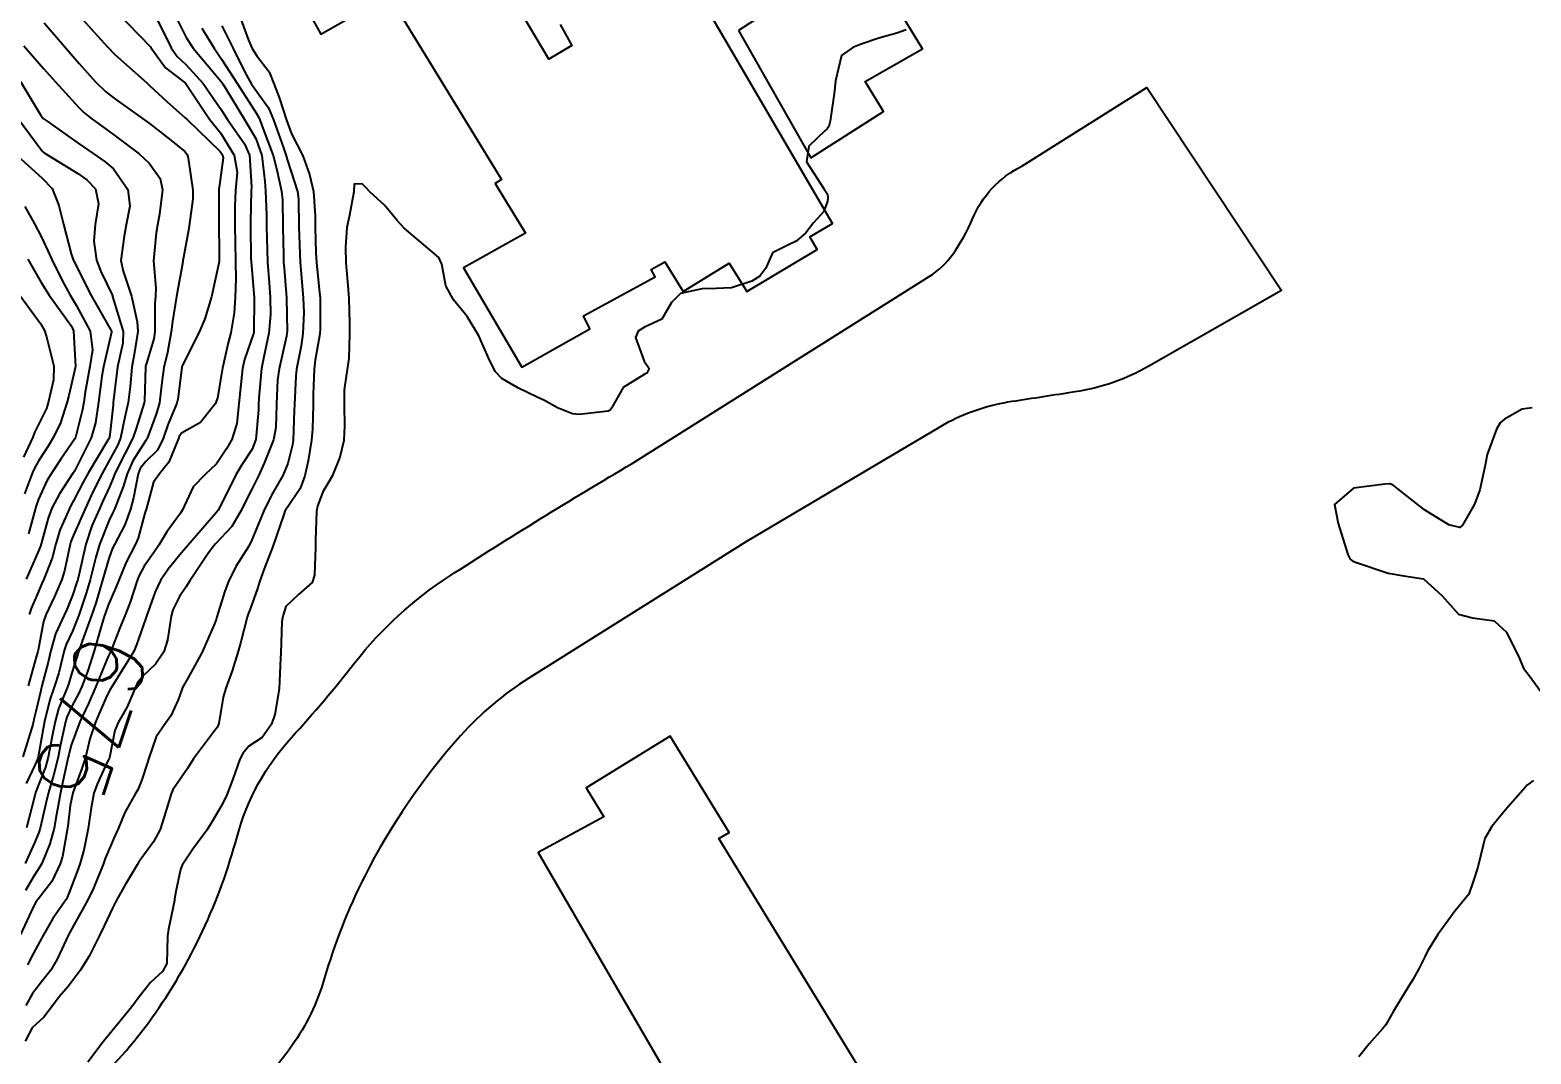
# Model space of a CAD drawing. Header units: metres. Extents: x 298520 to 308411, y 7433745 to 7450750.
# Drawn here: x 300527.9 to 300612.4, y 7446898.4 to 7446956.1 of the extents above; entities that cross this region are included whole.
import ezdxf
from ezdxf.enums import TextEntityAlignment as Align

# ---------------------------------------------------------------- set-up
doc = ezdxf.new("R2010")
doc.units = ezdxf.units.M
doc.header["$LTSCALE"] = 10
for name, color, linetype in [('Cotas', 45, 'Continuous'), ('Curvas de Nivel 1m', 11, 'Continuous'), ('Curvas de Nivel 5m', 15, 'Continuous'), ('Edificações', 30, 'Continuous'), ('Vias Primárias', 230, 'Continuous')]:
    doc.layers.add(name, color=color, linetype=linetype)
doc.styles.add('Style-STANDARD', font='STANDARD.shx')

msp = doc.modelspace()

# ---------------------------------------------------------------- linework, layer by layer
at = {"layer": 'Curvas de Nivel 1m', "flags": 128}
for points, elevation in [([(300536.016, 7446957.071), (300536.722, 7446955.654), (300537.118, 7446955.056), (300538.694, 7446953.165), (300538.783, 7446953.039), (300538.933, 7446952.795), (300540.01, 7446951.027), (300540.657, 7446949.96), (300540.993, 7446949.015), (300541.163, 7446947.546), (300541.199, 7446947.011), (300541.248, 7446945.649), (300541.25, 7446945.01), (300541.266, 7446944.337), (300541.31, 7446943.009), (300541.399, 7446941.845), (300541.459, 7446941.006), (300541.48, 7446940.064), (300541.388, 7446939.007), (300541.072, 7446937.575), (300540.965, 7446937.013), (300540.821, 7446935.35), (300540.805, 7446935.015), (300540.795, 7446934.698), (300540.648, 7446933.017), (300540.448, 7446932.482), (300539.858, 7446931.607), (300539.527, 7446931.029), (300539.16, 7446930.294), (300538.522, 7446929.039), (300538.478, 7446928.963), (300538.401, 7446928.876), (300536.821, 7446927.063), (300536.378, 7446926.537), (300535.717, 7446925.729), (300535.281, 7446925.081), (300534.984, 7446924.453), (300534.5, 7446923.088), (300534.458, 7446922.962), (300534.328, 7446922.591), (300533.94, 7446921.47), (300533.772, 7446921.095), (300533.215, 7446920.19), (300532.546, 7446919.107), (300532.449, 7446918.95), (300532.286, 7446918.632), (300531.813, 7446917.573), (300531.617, 7446917.12), (300531.311, 7446916.181), (300531.07, 7446915.128), (300530.863, 7446914.501), (300530.355, 7446913.138), (300530.206, 7446912.419), (300530.068, 7446911.268), (300530.051, 7446911.141), (300529.761, 7446909.56), (300529.643, 7446909.145), (300529.159, 7446908.149), (300528.397, 7446907.157), (300528.285, 7446907.015), (300528.139, 7446906.743), (300527.394, 7446905.171)], 674), ([(300532.794, 7446957.109), (300534.713, 7446955.122), (300534.735, 7446955.09), (300535.559, 7446953.934), (300536.693, 7446953.069), (300536.722, 7446953.03), (300538.048, 7446951.046), (300538.662, 7446950.279), (300539.43, 7446949.032), (300539.591, 7446948.073), (300539.508, 7446947.031), (300539.471, 7446946.175), (300539.47, 7446945.031), (300539.476, 7446944.145), (300539.502, 7446943.031), (300539.521, 7446942.073), (300539.486, 7446941.031), (300539.42, 7446940.151), (300539.232, 7446939.033), (300539.092, 7446938.46), (300538.773, 7446937.037), (300538.734, 7446936.804), (300538.486, 7446935.374), (300538.387, 7446935.041), (300537.537, 7446933.984), (300536.457, 7446933.375), (300536.327, 7446933.199), (300536.286, 7446933.072), (300535.76, 7446931.756), (300535.217, 7446931.082), (300534.895, 7446930.617), (300534.476, 7446929.089), (300534.452, 7446929.04), (300534.401, 7446928.877), (300534.016, 7446927.464), (300533.861, 7446927.095), (300533.354, 7446926.12), (300532.94, 7446925.104), (300532.776, 7446924.686), (300532.342, 7446923.696), (300532.187, 7446923.26), (300532.135, 7446923.113), (300532.04, 7446922.824), (300531.544, 7446921.122), (300531.185, 7446920.01), (300530.86, 7446919.131), (300530.681, 7446918.74), (300530.275, 7446917.976), (300530.008, 7446917.402), (300529.934, 7446917.143), (300529.639, 7446915.756), (300529.521, 7446915.147), (300529.267, 7446914.11), (300528.981, 7446913.152), (300528.827, 7446912.534), (300528.514, 7446911.157), (300528.437, 7446910.911), (300528.185, 7446910.321), (300527.666, 7446909.168)], 676), ([(300539.663, 7446957.031), (300540.243, 7446955.502), (300540.448, 7446955.023), (300540.709, 7446954.619), (300541.399, 7446953.708), (300541.684, 7446953.005), (300541.962, 7446952.278), (300542.376, 7446950.994), (300542.662, 7446950.231), (300543.295, 7446948.983), (300543.674, 7446947.938), (300543.884, 7446946.977), (300543.981, 7446945.604), (300543.987, 7446944.976), (300544.03, 7446943.527), (300544.066, 7446942.975), (300544.238, 7446941.291), (300544.261, 7446940.973), (300544.272, 7446939.227), (300544.253, 7446938.973), (300543.995, 7446937.488), (300543.928, 7446936.976), (300543.882, 7446935.583), (300543.87, 7446934.976), (300543.836, 7446933.602), (300543.787, 7446932.977), (300543.596, 7446931.824), (300543.41, 7446930.98), (300543.142, 7446930.263), (300542.406, 7446929.184), (300542.324, 7446929.071), (300542.285, 7446928.992), (300542.217, 7446928.809), (300541.597, 7446927.002), (300541.108, 7446925.747), (300540.854, 7446925.013), (300540.74, 7446924.631), (300540.341, 7446923.527), (300540.204, 7446923.152), (300540.165, 7446923.022), (300539.78, 7446921.564), (300539.64, 7446921.027), (300539.325, 7446920.007), (300538.95, 7446919.033), (300538.805, 7446918.515), (300538.574, 7446917.037), (300538.479, 7446916.819), (300538.258, 7446916.559), (300537.135, 7446915.057), (300536.795, 7446914.501), (300536.222, 7446913.671), (300535.977, 7446913.312), (300535.877, 7446913.073), (300535.495, 7446911.782), (300535.256, 7446911.079), (300534.896, 7446910.372), (300534.176, 7446909.396), (300534.045, 7446909.221), (300533.965, 7446909.092), (300533.294, 7446907.96), (300532.806, 7446907.103), (300532.589, 7446906.655), (300532.129, 7446905.695), (300531.848, 7446905.114), (300531.276, 7446903.952), (300530.77, 7446903.13), (300530.084, 7446902.239), (300529.575, 7446901.648), (300529.205, 7446901.149), (300528.714, 7446900.506), (300528.06, 7446899.906), (300527.667, 7446899.166)], 671), ([(300528.736, 7446956.472), (300529.886, 7446955.148), (300530.709, 7446954.189), (300531.651, 7446953.126), (300532.183, 7446952.613), (300532.684, 7446952.208), (300534.268, 7446951.094), (300534.669, 7446950.8), (300535.859, 7446949.867), (300536.645, 7446949.228), (300536.787, 7446949.059), (300536.838, 7446948.861), (300537.094, 7446947.055), (300537.098, 7446946.575), (300536.894, 7446945.057), (300536.855, 7446944.801), (300536.576, 7446943.271), (300536.541, 7446943.093), (300536.54, 7446943.06), (300536.535, 7446943.023), (300536.187, 7446941.074), (300535.951, 7446939.657), (300535.879, 7446939.076), (300535.676, 7446937.914), (300535.478, 7446937.08), (300535.352, 7446936.224), (300535.219, 7446935.083), (300535.056, 7446934.502), (300534.529, 7446933.089), (300534.501, 7446933.041), (300534.452, 7446932.97), (300533.72, 7446931.817), (300533.404, 7446931.1), (300533.173, 7446930.351), (300532.684, 7446929.107), (300532.595, 7446928.914), (300532.397, 7446928.488), (300531.851, 7446927.118), (300531.646, 7446926.392), (300531.321, 7446925.126), (300531.104, 7446924.377), (300530.694, 7446923.135), (300530.324, 7446922.233), (300529.979, 7446921.48), (300529.869, 7446921.144), (300529.551, 7446919.897), (300529.316, 7446919.15), (300529.06, 7446918.373), (300528.759, 7446917.155), (300528.677, 7446916.737), (300528.395, 7446915.158), (300528.361, 7446915.039), (300528.237, 7446914.741), (300527.723, 7446913.665)], 678), ([(300530.74, 7446956.843), (300531.543, 7446955.939), (300532.296, 7446955.116), (300532.717, 7446954.698), (300534.521, 7446953.092), (300534.691, 7446952.934), (300535.646, 7446952.039), (300536.674, 7446951.133), (300536.756, 7446951.059), (300538.646, 7446949.24), (300538.78, 7446949.039), (300538.807, 7446948.873), (300538.627, 7446947.492), (300538.563, 7446947.101), (300538.559, 7446947.041), (300538.573, 7446945.07), (300538.571, 7446945.04), (300538.582, 7446943.623), (300538.582, 7446943.04), (300538.572, 7446942.949), (300538.154, 7446941.046), (300537.778, 7446939.807), (300537.45, 7446939.056), (300536.504, 7446937.178), (300536.479, 7446937.095), (300536.476, 7446937.07), (300536.256, 7446935.301), (300536.195, 7446935.073), (300535.7, 7446933.842), (300535.429, 7446933.08), (300535.104, 7446932.425), (300534.44, 7446931.773), (300534.136, 7446931.393), (300534.02, 7446931.094), (300533.77, 7446929.739), (300533.596, 7446929.098), (300533.268, 7446928.227), (300532.69, 7446927.107), (300532.584, 7446926.905), (300532.375, 7446926.318), (300532.024, 7446925.115), (300531.645, 7446923.819), (300531.407, 7446923.124), (300530.869, 7446921.683), (300530.679, 7446921.135), (300530.3, 7446919.891), (300530.132, 7446919.304), (300530.073, 7446919.142), (300529.55, 7446917.871), (300529.345, 7446917.149), (300529.163, 7446916.242), (300528.957, 7446915.153), (300528.805, 7446914.583), (300528.251, 7446913.16), (300528.241, 7446913.132), (300528.211, 7446912.99), (300527.747, 7446911.167)], 677), ([(300538.732, 7446956.31), (300539.365, 7446955.033), (300540.022, 7446953.705), (300540.409, 7446953.023), (300540.689, 7446952.627), (300541.356, 7446951.686), (300541.64, 7446951.005), (300542.202, 7446949.444), (300542.358, 7446948.994), (300542.42, 7446948.773), (300542.634, 7446948.091), (300542.997, 7446946.986), (300543.057, 7446946.547), (300543.072, 7446944.985), (300543.086, 7446944.495), (300543.147, 7446942.984), (300543.195, 7446942.356), (300543.317, 7446940.982), (300543.343, 7446940.18), (300543.301, 7446938.982), (300543.204, 7446938.295), (300542.937, 7446936.986), (300542.89, 7446936.595), (300542.823, 7446934.987), (300542.812, 7446934.653), (300542.743, 7446932.987), (300542.708, 7446932.73), (300542.44, 7446931.679), (300542.164, 7446930.994), (300541.534, 7446929.885), (300541.094, 7446929.01), (300540.385, 7446927.274), (300540.298, 7446927.107), (300540.245, 7446927.021), (300539.523, 7446925.877), (300539.101, 7446925.033), (300538.896, 7446924.494), (300538.453, 7446923.039), (300538.428, 7446922.943), (300538.329, 7446922.642), (300537.631, 7446921.05), (300536.793, 7446919.558), (300536.524, 7446919.067), (300536.457, 7446918.901), (300536.283, 7446918.378), (300535.87, 7446917.473), (300535.575, 7446917.077), (300535.038, 7446916.299), (300534.623, 7446915.086), (300534.53, 7446914.796), (300534.225, 7446913.865), (300534.002, 7446913.306), (300533.866, 7446913.093), (300533.274, 7446912.027), (300532.898, 7446911.103), (300532.67, 7446910.623), (300532.176, 7446909.445), (300532.051, 7446909.112), (300531.503, 7446907.77), (300531.195, 7446907.124), (300530.123, 7446905.19), (300530.105, 7446905.158), (300530.095, 7446905.14), (300529.474, 7446903.774), (300529.105, 7446903.15), (300528.653, 7446902.588), (300528.08, 7446901.853), (300527.71, 7446901.165)], 672), ([(300537.605, 7446956.176), (300538.301, 7446955.044), (300538.707, 7446954.435), (300539.607, 7446953.031), (300540.676, 7446951.367), (300540.809, 7446951.153), (300540.867, 7446951.017), (300540.993, 7446950.691), (300541.626, 7446949.005), (300541.825, 7446948.193), (300542.085, 7446946.998), (300542.142, 7446946.521), (300542.165, 7446944.997), (300542.196, 7446943.378), (300542.212, 7446942.995), (300542.237, 7446942.663), (300542.365, 7446940.993), (300542.412, 7446939.104), (300542.401, 7446938.992), (300542.372, 7446938.843), (300541.955, 7446936.998), (300541.875, 7446936.378), (300541.81, 7446935), (300541.767, 7446933.697), (300541.635, 7446933.002), (300541.113, 7446931.683), (300540.817, 7446931.014), (300540.692, 7446930.753), (300540.421, 7446930.231), (300540.017, 7446929.415), (300539.828, 7446929.026), (300539.3, 7446928.125), (300538.384, 7446927.145), (300538.283, 7446927.041), (300537.983, 7446926.65), (300536.938, 7446925.061), (300536.706, 7446924.716), (300536.35, 7446924.191), (300535.973, 7446923.44), (300535.875, 7446923.075), (300535.669, 7446921.727), (300535.47, 7446921.078), (300535.005, 7446920.384), (300534.299, 7446919.727), (300534.009, 7446919.38), (300533.866, 7446919.094), (300533.404, 7446917.971), (300532.9, 7446917.104), (300532.712, 7446916.651), (300532.41, 7446915.108), (300532.361, 7446914.989), (300532.238, 7446914.786), (300531.711, 7446913.628), (300531.535, 7446913.12), (300531.38, 7446912.298), (300531.211, 7446911.125), (300530.966, 7446909.914), (300530.749, 7446909.131), (300530.596, 7446908.704), (300530.149, 7446907.527), (300530.032, 7446907.253), (300529.967, 7446907.142), (300529.218, 7446906.063), (300528.695, 7446905.154), (300528.494, 7446904.78), (300528.107, 7446904.082), (300527.796, 7446903.466)], 673), ([(300527.591, 7446955.171), (300528.704, 7446953.907), (300529.374, 7446953.153), (300530.679, 7446951.709), (300530.969, 7446951.429), (300531.34, 7446951.13), (300532.659, 7446950.17), (300534.085, 7446949.096), (300534.638, 7446948.578), (300535.258, 7446947.71), (300535.397, 7446947.078), (300535.229, 7446945.7), (300535.117, 7446945.082), (300535.034, 7446944.646), (300534.893, 7446943.085), (300535.02, 7446941.545), (300534.994, 7446941.086), (300534.959, 7446940.673), (300534.963, 7446939.086), (300534.909, 7446938.696), (300534.506, 7446937.381), (300534.439, 7446937.155), (300534.432, 7446937.091), (300534.379, 7446935.196), (300534.36, 7446935.091), (300533.911, 7446933.646), (300533.716, 7446933.097), (300533.297, 7446932.248), (300532.716, 7446931.107), (300532.636, 7446930.902), (300532.422, 7446930.393), (300532.014, 7446929.511), (300531.84, 7446929.118), (300531.426, 7446928.157), (300531.076, 7446927.13), (300530.699, 7446925.468), (300530.621, 7446925.136), (300530.562, 7446924.935), (300530.35, 7446924.301), (300530.016, 7446923.465), (300529.852, 7446923.145), (300529.378, 7446922.094), (300529.116, 7446921.152), (300528.967, 7446920.493), (300528.608, 7446919.157), (300528.542, 7446918.904), (300528.271, 7446917.709), (300528.162, 7446917.264), (300528.135, 7446917.162), (300528.091, 7446916.992), (300527.541, 7446915.171)], 679), ([(300527.194, 7446951.175), (300528.644, 7446949.238), (300528.733, 7446949.159), (300530.631, 7446947.99), (300531.14, 7446947.645), (300531.625, 7446947.125), (300531.784, 7446946.292), (300531.614, 7446945.125), (300531.531, 7446944.184), (300531.686, 7446943.123), (300531.929, 7446942.482), (300532.553, 7446941.156), (300532.574, 7446941.11), (300532.582, 7446941.08), (300533.176, 7446939.103), (300533.168, 7446938.452), (300532.867, 7446937.106), (300532.816, 7446936.79), (300532.624, 7446935.109), (300532.611, 7446934.978), (300532.461, 7446933.629), (300532.404, 7446933.16), (300532.393, 7446933.111), (300532.318, 7446932.978), (300531.209, 7446931.128), (300530.937, 7446930.621), (300530.41, 7446929.6), (300530.243, 7446929.304), (300530.154, 7446929.143), (300529.621, 7446927.921), (300529.391, 7446927.15), (300529.176, 7446926.351), (300528.719, 7446925.156), (300528.606, 7446924.91), (300528.351, 7446924.339), (300528, 7446923.504), (300527.891, 7446923.167)], 681), ([(300527.02, 7446949.176), (300528.629, 7446947.729), (300529.181, 7446947.154), (300529.569, 7446946.195), (300529.826, 7446945.148), (300530.247, 7446943.474), (300530.375, 7446943.142), (300530.569, 7446942.734), (300531.103, 7446941.676), (300531.388, 7446941.127), (300532.523, 7446939.129), (300532.53, 7446939.11), (300532.522, 7446939.066), (300532.068, 7446937.117), (300531.975, 7446936.595), (300531.799, 7446935.12), (300531.633, 7446933.955), (300531.373, 7446933.126), (300530.434, 7446931.243), (300530.397, 7446931.177), (300530.369, 7446931.141), (300529.594, 7446929.97), (300529.173, 7446929.152), (300528.962, 7446928.597), (300528.562, 7446927.158), (300528.519, 7446927.021), (300528.378, 7446926.667), (300527.714, 7446925.17)], 682), ([(300527.643, 7446946.139), (300528.197, 7446945.164), (300528.592, 7446944.402), (300529.172, 7446943.154), (300529.743, 7446941.966), (300530.194, 7446941.144), (300530.545, 7446940.593), (300531.319, 7446939.128), (300531.448, 7446938.062), (300531.299, 7446937.128), (300531.039, 7446935.683), (300530.964, 7446935.133), (300530.894, 7446934.716), (300530.489, 7446933.139), (300530.452, 7446933.057), (300529.678, 7446931.91), (300529.166, 7446931.153), (300528.891, 7446930.69), (300528.418, 7446929.657), (300528.28, 7446929.296), (300528.238, 7446929.162), (300527.846, 7446927.71)], 683), ([(300527.809, 7446943.168), (300528.56, 7446941.857), (300529.012, 7446941.155), (300530.264, 7446939.406), (300530.39, 7446939.141), (300530.503, 7446937.14), (300530.124, 7446935.506), (300530.032, 7446935.145), (300529.65, 7446933.964), (300529.267, 7446933.152), (300528.955, 7446932.648), (300528.44, 7446931.838), (300528.196, 7446931.401), (300528.084, 7446931.163), (300527.63, 7446929.959)], 684), ([(300612.483, 7446934.811), (300611.921, 7446934.726), (300610.929, 7446934.175), (300610.684, 7446933.965), (300610.467, 7446933.612), (300609.946, 7446932.188), (300609.835, 7446931.578), (300609.546, 7446930.193), (300609.243, 7446929.375), (300608.554, 7446928.208), (300608.402, 7446928.077), (300607.801, 7446928.216), (300606.415, 7446929.056), (300604.924, 7446930.253), (300604.647, 7446930.468), (300604.436, 7446930.528), (300604.184, 7446930.514), (300602.433, 7446930.28), (300601.351, 7446929.358), (300601.562, 7446928.288), (300602.113, 7446926.556), (300602.238, 7446926.281), (300602.381, 7446926.185), (300602.538, 7446926.121), (300604.372, 7446925.508), (300605.259, 7446925.357), (300606.367, 7446925.182), (300607.417, 7446924.219), (300608.343, 7446923.199), (300609.121, 7446922.978), (300610.339, 7446922.826), (300611.043, 7446922.173), (300611.744, 7446920.741), (300611.991, 7446920.163), (300612.307, 7446919.739), (300613.484, 7446918.148)], 669), ([(300612.558, 7446913.828), (300612.227, 7446913.586), (300610.987, 7446912.178), (300610.203, 7446911.234), (300609.817, 7446910.574), (300609.733, 7446910.195), (300609.417, 7446908.955), (300609.179, 7446908.2), (300608.923, 7446907.434), (300608.146, 7446906.488), (300608.021, 7446906.334), (300607.941, 7446906.212), (300607.178, 7446905.174), (300606.592, 7446904.225), (300606.437, 7446903.908), (300606.108, 7446903.235), (300605.739, 7446902.595), (300605.519, 7446902.239), (300604.686, 7446900.858), (300604.342, 7446900.256), (300604.241, 7446900.087), (300604.067, 7446899.858), (300603.306, 7446899.016), (300602.734, 7446898.273)], 669)]:
    msp.add_lwpolyline(points, dxfattribs=dict(at, elevation=elevation))
at = {"layer": 'Curvas de Nivel 5m', "flags": 128}
for points, elevation in [([(300535.018, 7446956.807), (300535.888, 7446955.072), (300536.229, 7446954.588), (300536.704, 7446954.128), (300537.68, 7446953.05), (300538.679, 7446951.617), (300539.058, 7446951.036), (300540.012, 7446949.667), (300540.291, 7446949.024), (300540.401, 7446947.246), (300540.389, 7446947.022), (300540.348, 7446945.28), (300540.347, 7446945.023), (300540.373, 7446943.225), (300540.382, 7446943.022), (300540.553, 7446941.02), (300540.528, 7446939.02), (300540.523, 7446938.989), (300540.005, 7446937.528), (300539.897, 7446937.026), (300539.76, 7446935.758), (300539.692, 7446935.028), (300539.57, 7446933.925), (300539.288, 7446933.032), (300538.991, 7446932.491), (300538.439, 7446931.658), (300537.798, 7446931.05), (300537.117, 7446930.365), (300536.517, 7446929.068), (300536.401, 7446928.871), (300535.638, 7446927.83), (300535.189, 7446927.082), (300534.864, 7446926.599), (300534.371, 7446925.888), (300534.084, 7446925.374), (300533.972, 7446925.094), (300533.571, 7446923.871), (300533.269, 7446923.101), (300533.001, 7446922.428), (300532.482, 7446921.108), (300532.423, 7446920.997), (300532.31, 7446920.773), (300531.649, 7446919.12), (300531.232, 7446918.172), (300530.741, 7446917.133), (300530.25, 7446915.815), (300530.116, 7446915.269), (300530.089, 7446915.142), (300529.749, 7446913.616), (300529.647, 7446913.146), (300529.433, 7446911.915), (300529.297, 7446911.149), (300529.063, 7446910.272), (300528.596, 7446909.156), (300528.442, 7446908.884), (300528.162, 7446908.445), (300527.678, 7446907.639)], 675), ([(300577.241, 7446956.077), (300576.732, 7446955.894), (300575.713, 7446955.615), (300574.723, 7446955.269), (300574.249, 7446955.088), (300573.611, 7446954.627), (300573.267, 7446953.2), (300573.208, 7446952.632), (300572.977, 7446950.937), (300572.89, 7446950.637), (300572.8, 7446950.509), (300572.669, 7446950.396), (300571.779, 7446949.526), (300571.631, 7446948.65), (300572.628, 7446947.11), (300572.822, 7446946.834), (300572.839, 7446946.637), (300572.813, 7446946.444), (300572.611, 7446945.846), (300572.026, 7446945.222), (300571.596, 7446944.65), (300571.064, 7446944.179), (300570.586, 7446943.963), (300569.728, 7446943.522), (300569.358, 7446942.672), (300569.021, 7446942.223), (300568.566, 7446941.942), (300567.423, 7446941.559), (300566.561, 7446941.524), (300565.773, 7446941.506), (300564.558, 7446941.248), (300564.047, 7446940.738), (300563.492, 7446939.792), (300562.532, 7446939.337), (300562.171, 7446939.12), (300562.018, 7446938.765), (300562.51, 7446937.44), (300562.777, 7446937.027), (300562.654, 7446936.758), (300562.502, 7446936.675), (300561.316, 7446935.951), (300560.658, 7446934.778), (300560.592, 7446934.668), (300560.48, 7446934.612), (300558.84, 7446934.434), (300558.478, 7446934.462), (300557.62, 7446934.813), (300556.89, 7446935.227), (300556.489, 7446935.411), (300555.399, 7446935.936), (300554.499, 7446936.462), (300554.113, 7446936.854), (300553.742, 7446937.626), (300553.205, 7446938.863), (300552.539, 7446939.939), (300551.775, 7446940.882), (300551.342, 7446941.67), (300551.123, 7446942.892), (300550.955, 7446943.273), (300550.58, 7446943.593), (300548.994, 7446944.916), (300548.607, 7446945.348), (300547.889, 7446946.204), (300547.086, 7446946.943), (300546.862, 7446947.183), (300546.628, 7446947.421), (300546.19, 7446947.392), (300546.166, 7446946.955), (300545.918, 7446945.649), (300545.768, 7446944.958), (300545.694, 7446943.851), (300545.716, 7446942.959), (300545.824, 7446941.693), (300545.888, 7446940.957), (300545.916, 7446939.572), (300545.921, 7446938.956), (300545.886, 7446937.58), (300545.781, 7446936.957), (300545.627, 7446935.823), (300545.624, 7446934.959), (300545.629, 7446933.795), (300545.592, 7446932.959), (300545.384, 7446932.02), (300544.939, 7446930.965), (300544.758, 7446930.637), (300544.42, 7446930.084), (300544.111, 7446929.269), (300544.055, 7446928.973), (300544.007, 7446927.353), (300544.006, 7446926.974), (300543.952, 7446925.389), (300543.818, 7446924.975), (300543.044, 7446924.292), (300542.342, 7446923.627), (300542.194, 7446923.134), (300542.155, 7446922.993), (300542.111, 7446922.773), (300542.048, 7446920.994), (300542.032, 7446920.716), (300541.963, 7446918.995), (300541.721, 7446917.555), (300541.534, 7446917.007), (300541.009, 7446916.258), (300540.25, 7446915.772), (300539.911, 7446915.359), (300539.741, 7446915.025), (300539.356, 7446913.899), (300539.012, 7446913.032), (300538.754, 7446912.488), (300538.198, 7446911.52), (300537.887, 7446911.045), (300537.096, 7446909.97), (300536.498, 7446909.065), (300536.416, 7446908.819), (300536.151, 7446907.584), (300536.07, 7446907.145), (300536.061, 7446907.071), (300535.736, 7446905.465), (300535.678, 7446905.074), (300535.638, 7446903.537), (300535.399, 7446903.077), (300534.714, 7446902.457), (300534.079, 7446901.656), (300533.669, 7446901.096), (300532.053, 7446899.12), (300531.191, 7446897.973)], 670), ([(300527.409, 7446953.173), (300528.533, 7446951.303), (300528.619, 7446951.161), (300528.672, 7446951.098), (300528.895, 7446950.932), (300530.651, 7446949.699), (300531.485, 7446949.127), (300532.173, 7446948.652), (300532.634, 7446948.259), (300533.448, 7446947.102), (300533.56, 7446946.154), (300533.357, 7446945.102), (300533.231, 7446944.466), (300533.056, 7446943.105), (300533.18, 7446942.49), (300533.651, 7446941.099), (300533.972, 7446939.655), (300534, 7446939.095), (300533.806, 7446937.801), (300533.678, 7446937.098), (300533.584, 7446936.007), (300533.454, 7446935.1), (300533.284, 7446934.289), (300533.029, 7446933.104), (300532.865, 7446932.69), (300532.441, 7446931.941), (300531.992, 7446931.117), (300531.472, 7446930.069), (300531.039, 7446929.13), (300530.388, 7446927.633), (300530.241, 7446927.286), (300530.2, 7446927.142), (300529.884, 7446925.628), (300529.728, 7446925.146), (300529.308, 7446924.191), (300528.823, 7446923.155), (300528.7, 7446922.786), (300528.39, 7446921.159), (300528.377, 7446921.094), (300528.31, 7446920.846), (300527.829, 7446919.167)], 680), ([(300527.342, 7446941.172), (300528.529, 7446939.543), (300528.75, 7446939.158), (300528.874, 7446938.802), (300529.282, 7446937.152), (300529.265, 7446936.383), (300528.986, 7446935.155), (300528.858, 7446934.775), (300528.465, 7446933.974), (300528.199, 7446933.421), (300528.094, 7446933.164), (300527.572, 7446932.038)], 685)]:
    msp.add_lwpolyline(points, dxfattribs=dict(at, elevation=elevation))
at = {"layer": 'Edificações'}
for points in [[(300567.806, 7446956.042), (300571.877, 7446948.878), (300575.967, 7446951.485), (300574.942, 7446953.173), (300578.178, 7446955.003), (300571.414, 7446966.096), (300565.636, 7446962.334), (300568.985, 7446956.795)], [(300567.285, 7446891.874), (300571.06, 7446893.879), (300570.729, 7446894.503), (300575.33, 7446896.461), (300566.711, 7446910.561), (300567.279, 7446910.908), (300563.967, 7446916.319), (300559.231, 7446913.411), (300560.226, 7446911.79), (300556.544, 7446909.777), (300567, 7446891.754)]]:
    msp.add_lwpolyline(points, close=True, dxfattribs=at)
for points in [[(300541.485, 7446960.895), (300544.301, 7446955.832), (300548.138, 7446958.034), (300554.477, 7446947.652), (300554.121, 7446947.435), (300555.833, 7446944.631), (300552.337, 7446942.683), (300555.617, 7446937.09), (300559.444, 7446939.261), (300559.098, 7446939.984), (300563.122, 7446942.178), (300562.894, 7446942.595), (300563.664, 7446943.015), (300564.694, 7446941.345), (300567.294, 7446942.947), (300568.275, 7446941.356), (300572.248, 7446943.716), (300571.828, 7446944.423), (300573.111, 7446945.185), (300565.04, 7446959.001)], [(300557.775, 7446956.384), (300558.437, 7446955.199), (300557.134, 7446954.42), (300554.995, 7446958.04)]]:
    msp.add_lwpolyline(points, dxfattribs=at)
at = {"layer": 'Vias Primárias', "elevation": 673.731}
msp.add_lwpolyline([(300526.862, 7446893.393, 0.113218), (300534.8, 7446900.472, 0.089044), (300539.591, 7446910.664, -0.120312), (300542.653, 7446916.252, 0.019146), (300546.235, 7446920.483, -0.083543), (300551.539, 7446925.325, -0.010177), (300561.823, 7446931.67), (300578.538, 7446942.188, 0.09859), (300579.889, 7446943.466, 0.05554), (300580.983, 7446945.446, -0.181435), (300583.751, 7446948.399), (300590.79, 7446952.825), (300598.38, 7446941.411), (300590.904, 7446937.149, -0.091658), (300586.745, 7446935.7, -0.000116), (300583.192, 7446935.154, 0.081252), (300579.619, 7446933.993), (300568.266, 7446927.29), (300556.02, 7446919.6, 0.07041), (300552.17, 7446916.349, 0.064957), (300546.775, 7446908.449, 0.047051), (300544.497, 7446902.667, -0.085308), (300542.671, 7446898.902, -0.07468), (300532.505, 7446888.436, -0.064846)], format="xyb", dxfattribs=at)

# ---------------------------------------------------------------- texts
at = {"layer": 'Cotas', "style": 'Style-STANDARD'}
msp.add_text('675', height=4, rotation=251.53198, dxfattribs=at).set_placement((300531.39, 7446917.36, 675), align=Align.MIDDLE_CENTER)

doc.saveas('drawing.dxf')
